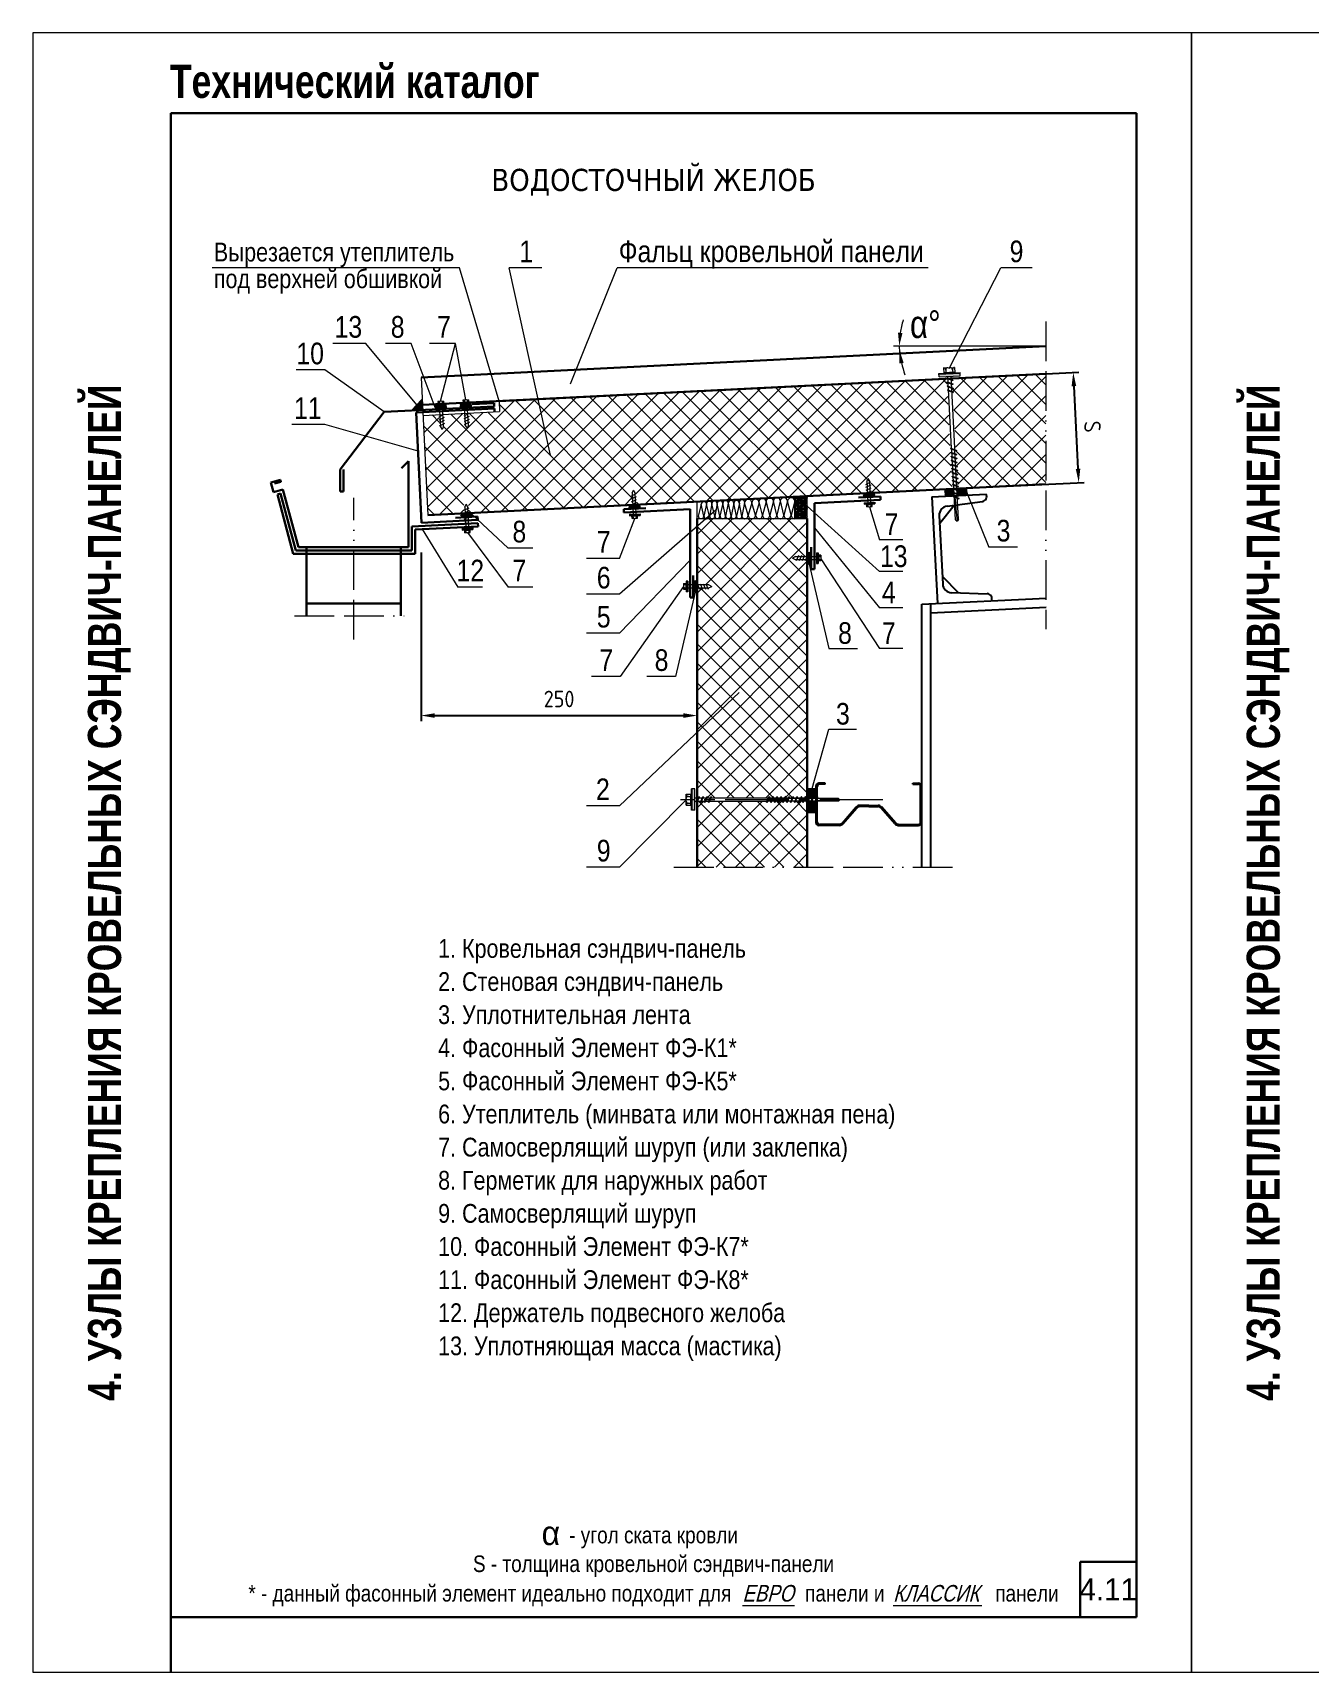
# Model space of a CAD drawing. Extents: x 5821 to 16321, y -13531 to 5774.
# Drawn here: x 5821 to 6978, y -11304 to -9819 of the extents above; entities that cross this region are included whole.
import ezdxf
from ezdxf.enums import TextEntityAlignment as Align

# ---------------------------------------------------------------- set-up
doc = ezdxf.new("R2010")
doc.units = 0
doc.header["$LTSCALE"] = 3
doc.linetypes.add('ACAD_ISO13W100', pattern=[36, 12, -3, 12, -3, 0, -3, 0, -3])
doc.linetypes.add('CENTER2', pattern=[28.575, 19.05, -3.175, 3.175, -3.175])
doc.layers.get('0').update_dxf_attribs({"linetype": 'CONTINUOUS', "lineweight": 30})
doc.layers.get('DEFPOINTS').update_dxf_attribs({"linetype": 'CONTINUOUS'})
for name, color, linetype, lineweight in [('Logo', 1, 'CONTINUOUS', 9), ('new_fill', 8, 'CONTINUOUS', 13), ('RAZMER', 7, 'CONTINUOUS', 9), ('Нащельники', 1, 'CONTINUOUS', 30), ('Саморезы', 7, 'CONTINUOUS', 13)]:
    doc.layers.add(name, color=color, linetype=linetype, lineweight=lineweight)
doc.layers.add('Прогон', color=7, linetype='CONTINUOUS')
doc.styles.add('LOGO', font='HATTEN.TTF')
doc.styles.add('ROMANS', font='romans.shx', dxfattribs={"width": 0.85})
doc.styles.get("Standard").update_dxf_attribs({"font": 'TAHOMA.TTF'})
doc.styles.add('style1', font='ARIALN.TTF')
doc.styles.add('style2', font='impact.TTF')
doc.styles.add('курсив', font='ARIAL.TTF', dxfattribs={"width": 0.8, "oblique": 15})
doc.dimstyles.new('5', dxfattribs={"dimscale": 5, "dimtxt": 3, "dimasz": 2.5, "dimexe": 1, "dimexo": 3, "dimgap": 0, "dimtad": 0, "dimdec": 0, "dimzin": 9, "dimdsep": 46, "dimtxsty": 'ROMANS', "dimblk2": 'OBLIQUE', "dimcen": -3, "dimdle": 1.5, "dimclrd": 256, "dimclre": 256, "dimclrt": 256, "dimadec": 0, "dimazin": 0, "dimtfac": 1, "dimtdec": 0, "dimtofl": 0, "dimtmove": 2, "dimatfit": 3, "dimfxl": 0, "dimtvp": 1, "dimtolj": 1, "dimtzin": 9, "dimarcsym": 0})
pattern_1 = [(0, (-627.4752, -16984.0036), (0, 1.25), []), (60, (-627.4752, -16984.0036), (-1.08253175, 0.625), []), (120, (-627.4752, -16984.0036), (-1.08253175, -0.625), [])]
pattern_2 = [(0, (3888.2201, -13388.3374), (0, 1.25), []), (60, (3888.2201, -13388.3374), (-1.08253175, 0.625), []), (120, (3888.2201, -13388.3374), (-1.08253175, -0.625), [])]
pattern_3 = [(0, (2838.2201, -13398.6371), (0, 1.25), []), (60, (2838.2201, -13398.6371), (-1.08253175, 0.625), []), (120, (2838.2201, -13398.6371), (-1.08253175, -0.625), [])]

# ---------------------------------------------------------------- blocks, each defined once
blk = doc.blocks.new('*D1246')
at = {"layer": 'DEFPOINTS', "color": 0, "transparency": 16777216}
for p in [(6172.9, -10274.5), (6423.1, -10418.7), (6423.1, -10437.2)]:
    blk.add_point(p, dxfattribs=at)
at = {"layer": 'RAZMER', "lineweight": -2, "transparency": 16777216}
for p, q in [((6172.9, -10289.5), (6172.9, -10442.2)), ((6185.4, -10437.2), (6410.6, -10437.2)), ((6423.1, -10433.7), (6423.1, -10442.2))]:
    blk.add_line(p, q, dxfattribs=at)
at = {"layer": 'RAZMER', "transparency": 16777216}
for points in [[(6185.4, -10435.1), (6185.4, -10439.3), (6172.9, -10437.2)], [(6410.6, -10435.1), (6410.6, -10439.3), (6423.1, -10437.2)]]:
    blk.add_solid(points, dxfattribs=at)
at = {"layer": 'RAZMER', "transparency": 16777216, "insert": (6298, -10422.2), "char_height": 15, "attachment_point": 5, "style": 'ROMANS'}
blk.add_mtext('\\A1;250', dxfattribs=at)
blk = doc.blocks.new('_OBLIQUE')
at = {"color": 0, "linetype": 'ByBlock'}
blk.add_line((-0.5, -0.5), (0.5, 0.5), dxfattribs=at)
blk = doc.blocks.new('*D1247')
at = {"layer": 'DEFPOINTS', "color": 0, "transparency": 16777216}
for p in [(6670.7, -10131), (6675.7, -10230.9), (6768.9, -10226.2)]:
    blk.add_point(p, dxfattribs=at)
at = {"layer": 'RAZMER', "lineweight": -2, "transparency": 16777216}
for p, q in [((6685.7, -10130.3), (6768.9, -10126.1)), ((6764.5, -10138.8), (6768.2, -10213.7)), ((6690.7, -10230.1), (6773.9, -10226))]:
    blk.add_line(p, q, dxfattribs=at)
at = {"layer": 'RAZMER', "transparency": 16777216}
for points in [[(6766.6, -10138.7), (6762.4, -10138.9), (6763.9, -10126.4)], [(6770.3, -10213.6), (6766.2, -10213.9), (6768.9, -10226.2)]]:
    blk.add_solid(points, dxfattribs=at)
at = {"layer": 'RAZMER', "transparency": 16777216, "insert": (6781.3, -10175.5), "char_height": 15, "attachment_point": 5, "rotation": 272.8624, "style": 'ROMANS'}
blk.add_mtext('\\A1;S', dxfattribs=at)
blk = doc.blocks.new('Z-профиль')
at = {"layer": 'Прогон'}
for p, q in [((0, -16.4), (0, 16.4)), ((1, -16.1), (1, 16.1)), ((8.2, 19.2), (2.7, 19.2)), ((8.2, 18.2), (3.1, 18.2)), ((8.2, 18.2), (8.2, 19.2)), ((87.6, 19.2), (93, 19.2)), ((87.6, 18.2), (87.6, 19.2)), ((87.6, 18.2), (92.7, 18.2)), ((94.8, -16.1), (94.8, 16.1)), ((95.8, -16.4), (95.8, 16.4)), ((23.6, -17), (36.4, -2.4)), ((24.3, -17.8), (37.1, -3.2)), ((47.9, -1.1), (39.5, -1.1)), ((47.9, -2.1), (39.6, -2.1)), ((47.9, -1.1), (56.3, -1.1)), ((47.9, -2.1), (56.1, -2.1)), ((71.5, -17.8), (58.7, -3.2)), ((72.2, -17), (59.4, -2.4)), ((21.2, -19.2), (2.7, -19.2)), ((21, -18.2), (3.1, -18.2)), ((74.6, -19.2), (93, -19.2)), ((74.7, -18.2), (92.7, -18.2))]:
    blk.add_line(p, q, dxfattribs=at)
for centre, radius, start, end in [((2.7, 16.4), 2.74, 90, 180), ((3.1, 16.1), 2.05, 90, 180), ((92.7, 16.1), 2.05, 0, 90), ((93, 16.4), 2.74, 0, 90), ((39.5, -5.2), 4.1, 90, 138.6522), ((39.6, -5.5), 3.42, 90, 138.6522), ((56.1, -5.5), 3.42, 41.3478, 90), ((56.3, -5.2), 4.1, 41.3478, 90), ((2.7, -16.4), 2.74, 180, 270), ((3.1, -16.1), 2.05, 180, 270), ((21, -14.7), 3.42, 270, 318.6522), ((21.2, -15), 4.1, 270, 318.6522), ((74.6, -15), 4.1, 221.3478, 270), ((74.7, -14.7), 3.42, 221.3478, 270), ((92.7, -16.1), 2.05, 270, 0), ((93, -16.4), 2.74, 270, 0)]:
    blk.add_arc(centre, radius, start, end, dxfattribs=at)
blk = doc.blocks.new('40х80швеллер')
at = {"layer": 'Прогон'}
for p, q in [((0.1, 80.6), (0, 0)), ((0.1, 80.6), (41.2, 80.5)), ((11.2, 73), (38, 75.1)), ((4.9, 66.2), (4.8, 14.4)), ((4.9, 60.5), (16.4, 73.4)), ((4.8, 20.1), (16.3, 7.2)), ((11.1, 7.6), (37.9, 5.4))]:
    blk.add_line(p, q, dxfattribs=at)
for centre, radius, start, end in [((37.5, 79), 3.97, 277.6053, 22.1728), ((11.7, 66.2), 6.84, 94.5185, 179.9185), ((11.6, 14.4), 6.84, 179.9185, 265.3185), ((37.4, 1.5), 3.97, 337.6641, 82.2316)]:
    blk.add_arc(centre, radius, start, end, dxfattribs=at)
blk = doc.blocks.new('саморез4')
at = {"layer": 'new_fill'}
blk.add_hatch(color=254, dxfattribs=at).paths.add_polyline_path([(-2.4, -9.4), (0, -9.4), (0, 9.8), (-2.4, 9.8)])
at = {"layer": 'Саморезы', "ltscale": 150}
for p, q in [((-7.9, 5), (-3.1, 5)), ((-7.9, -5), (-7.9, 5)), ((-5.9, 3.1), (-3.1, 3.1)), ((-3.8, -5), (-3.8, 5)), ((0, 9.8), (-3.1, 9.8)), ((-3.1, -9.4), (-3.1, 9.8)), ((-2.4, -9.4), (-2.4, 9.8)), ((0, -9.4), (0, 9.8)), ((64.9, 1.5), (0, 1.5)), ((1.3, -2.2), (3.4, 2.7)), ((1.9, -2.2), (4, 2.7)), ((3.7, 2.9), (3.4, 2.7)), ((3.7, 2.9), (4, 2.7)), ((4.9, -2.2), (7, 2.7)), ((5.5, -2.2), (7.6, 2.7)), ((7.3, 2.9), (7, 2.7)), ((7.3, 2.9), (7.6, 2.7)), ((8.6, -2.2), (10.7, 2.7)), ((9.2, -2.2), (11.3, 2.7)), ((11, 2.9), (10.7, 2.7)), ((11, 2.9), (11.3, 2.7)), ((12.2, -2.2), (14.3, 2.7)), ((12.8, -2.2), (14.9, 2.7)), ((14.6, 2.9), (14.3, 2.7)), ((14.6, 2.9), (14.9, 2.7)), ((64.9, -2.2), (67, 2.7)), ((65.6, -2.2), (67.7, 2.7)), ((67.3, 2.9), (67, 2.7)), ((130, 1.3), (67.1, 1.3)), ((67.3, 2.9), (67.7, 2.7)), ((68.6, -2.2), (70.7, 2.7)), ((69.2, -2.2), (71.3, 2.7)), ((71, 2.9), (70.7, 2.7)), ((71, 2.9), (71.3, 2.7)), ((72.2, -2.2), (74.3, 2.7)), ((72.8, -2.2), (74.9, 2.7)), ((74.6, 2.9), (74.3, 2.7)), ((74.6, 2.9), (74.9, 2.7)), ((75.8, -2.2), (77.9, 2.7)), ((76.4, -2.2), (78.5, 2.7)), ((78.2, 2.9), (77.9, 2.7)), ((78.2, 2.9), (78.5, 2.7)), ((79.5, -2.2), (81.5, 2.7)), ((80.1, -2.2), (82.2, 2.7)), ((81.9, 2.9), (81.5, 2.7)), ((81.9, 2.9), (82.2, 2.7)), ((83.1, -2.2), (85.2, 2.7)), ((83.7, -2.2), (85.8, 2.7)), ((85.5, 2.9), (85.2, 2.7)), ((85.5, 2.9), (85.8, 2.7)), ((86.7, -2.2), (88.8, 2.7)), ((87.3, -2.2), (89.4, 2.7)), ((89.1, 2.9), (88.8, 2.7)), ((89.1, 2.9), (89.4, 2.7)), ((90.3, -2.2), (92.4, 2.7)), ((90.9, -2.2), (93, 2.7)), ((92.7, 2.9), (92.4, 2.7)), ((92.7, 2.9), (93, 2.7)), ((94, -2.2), (96.1, 2.7)), ((94.6, -2.2), (96.7, 2.7)), ((96.4, 2.9), (96.1, 2.7)), ((96.4, 2.9), (96.7, 2.7)), ((97.6, -2.2), (99.7, 2.7)), ((98.2, -2.2), (100.3, 2.7)), ((100, 2.9), (99.7, 2.7)), ((100, 2.9), (100.3, 2.7)), ((101.2, -2.2), (103.3, 2.7)), ((101.8, -2.2), (103.9, 2.7)), ((103.6, 2.9), (103.3, 2.7)), ((103.6, 2.9), (103.9, 2.7)), ((104.8, -2.2), (106.9, 2.7)), ((105.5, -2.2), (107.6, 2.7)), ((107.2, 2.9), (106.9, 2.7)), ((107.2, 2.9), (107.6, 2.7)), ((108.5, -2.2), (110.6, 2.7)), ((109.1, -2.2), (111.2, 2.7)), ((110.9, 2.9), (110.6, 2.7)), ((110.9, 2.9), (111.2, 2.7)), ((130, 1.3), (131.2, 0)), ((-7.9, -5), (-3.1, -5)), ((-5.9, -3.1), (-3.1, -3.1)), ((0, -9.4), (-3.1, -9.4)), ((64.9, -1.5), (0, -1.5)), ((64.9, -1.5), (0, -1.5)), ((1.6, -2.4), (1.3, -2.2)), ((1.6, -2.4), (1.9, -2.2)), ((5.2, -2.4), (4.9, -2.2)), ((5.2, -2.4), (5.5, -2.2)), ((8.9, -2.4), (8.6, -2.2)), ((8.9, -2.4), (9.2, -2.2)), ((12.5, -2.4), (12.2, -2.2)), ((12.5, -2.4), (12.8, -2.2)), ((65.3, -2.4), (64.9, -2.2)), ((65.3, -2.4), (65.6, -2.2)), ((130, -1.3), (67.1, -1.3)), ((68.9, -2.4), (68.6, -2.2)), ((68.9, -2.4), (69.2, -2.2)), ((72.5, -2.4), (72.2, -2.2)), ((72.5, -2.4), (72.8, -2.2)), ((76.1, -2.4), (75.8, -2.2)), ((76.1, -2.4), (76.4, -2.2)), ((79.8, -2.4), (79.5, -2.2)), ((79.8, -2.4), (80.1, -2.2)), ((83.4, -2.4), (83.1, -2.2)), ((83.4, -2.4), (83.7, -2.2)), ((87, -2.4), (86.7, -2.2)), ((87, -2.4), (87.3, -2.2)), ((90.6, -2.4), (90.3, -2.2)), ((90.6, -2.4), (90.9, -2.2)), ((94.3, -2.4), (94, -2.2)), ((94.3, -2.4), (94.6, -2.2)), ((97.9, -2.4), (97.6, -2.2)), ((97.9, -2.4), (98.2, -2.2)), ((101.5, -2.4), (101.2, -2.2)), ((101.5, -2.4), (101.8, -2.2)), ((105.1, -2.4), (104.8, -2.2)), ((105.1, -2.4), (105.5, -2.2)), ((108.8, -2.4), (108.5, -2.2)), ((108.8, -2.4), (109.1, -2.2)), ((130, -1.3), (131.2, 0))]:
    blk.add_line(p, q, dxfattribs=at)
at = {"layer": 'Саморезы'}
for p, q in [((67.1, 1.3), (64.9, 1.5)), ((67.1, -1.3), (64.9, -1.5))]:
    blk.add_line(p, q, dxfattribs=at)
at = {"layer": 'Саморезы', "ltscale": 150}
for centre, radius, start, end in [((-5.9, 5.1), 2, 182.373, 269.9653), ((-5.9, 1.1), 2, 90.0347, 177.627), ((80.3, 1057.7), 1058.9, 271.592, 272.7554), ((-5.9, -1.1), 2, 182.373, 269.9653), ((-5.9, -5.1), 2, 90.0347, 177.627)]:
    blk.add_arc(centre, radius, start, end, dxfattribs=at)
blk = doc.blocks.new('саморез1')
at = {"layer": 'new_fill'}
blk.add_hatch(color=254, dxfattribs=at).paths.add_polyline_path([(-1.2, -4.8), (0, -4.8), (0, 4.8), (-1.2, 4.8)])
at = {"layer": 'Саморезы', "ltscale": 150}
for p, q in [((-3.9, 2.6), (-1.5, 2.6)), ((-3.9, 2.6), (-3.9, -2.4)), ((-2.9, 1.7), (-1.5, 1.7)), ((-1.9, 2.6), (-1.9, -2.4)), ((0, 4.8), (-1.5, 4.8)), ((-1.5, 4.8), (-1.5, -4.8)), ((-1.2, 4.8), (-1.2, -4.8)), ((0, 4.8), (0, -4.8)), ((19.2, 1.4), (0, 1.4)), ((8.4, 2.4), (10.5, -2.4)), ((11.1, 2.4), (13.2, -2.4)), ((13.8, 2.4), (15.9, -2.4)), ((16.4, 2.4), (18.5, -2.4)), ((19.2, 1.4), (21.8, 0)), ((19.2, -1.4), (21.8, 0)), ((-3.9, -2.4), (-1.5, -2.4)), ((-2.9, -1.4), (-1.5, -1.4)), ((0, -4.8), (-1.5, -4.8)), ((0, -1.4), (19.2, -1.4))]:
    blk.add_line(p, q, dxfattribs=at)
for centre, start, end in [((-2.9, 2.7), 182.373, 269.9653), ((-2.9, 0.7), 90.0347, 177.627), ((-2.9, -0.4), 182.373, 269.9653), ((-2.9, -2.4), 90.0347, 177.627)]:
    blk.add_arc(centre, 1, start, end, dxfattribs=at)

msp = doc.modelspace()

# ---------------------------------------------------------------- hatches: boundary and pattern name
at = {"layer": 'new_fill'}
h = msp.add_hatch(dxfattribs=at)
h.set_pattern_fill('ANSI37', color=256, scale=100, style=0)
h.set_pattern_definition([(45, (-627.475, -16984.004), (-8.838835, 8.838835), []), (135, (-627.475, -16984.004), (-8.838835, -8.838835), [])])
h.paths.add_polyline_path([(6364.27, -10246.46), (6363.73, -10235.66), (6367.92, -10235.45), (6368.47, -10246.25), (6470.22, -10241.16, -0.2090741), (6472.84, -10241.03), (6576.9, -10235.83), (6576.36, -10225.12), (6580.56, -10224.91), (6581.09, -10235.62), (6654.38, -10231.96), (6649.39, -10132.08), (6243.6, -10152.37), (6244.08, -10161.86), (6215.88, -10163.27), (6216.42, -10174.1), (6212.23, -10174.31), (6211.69, -10163.48), (6193.19, -10164.4), (6193.73, -10175.24), (6189.54, -10175.45), (6188.99, -10164.61), (6174.6, -10165.33), (6179.12, -10255.72), (6211.94, -10254.08), (6211.4, -10243.21), (6215.6, -10243), (6216.14, -10253.87)])
h.paths.add_polyline_path([(6659.18, -10231.72), (6739.13, -10227.72), (6739.13, -10127.59), (6654.18, -10131.84)])
h = msp.add_hatch(dxfattribs=at)
h.set_pattern_fill('NET3', color=256, scale=10, style=0)
h.set_pattern_definition(pattern_2)
h.paths.add_polyline_path([(6173.87, -10150.59), (6164.34, -10160.97), (6174.36, -10160.47)])
h = msp.add_hatch(dxfattribs=at)
h.set_pattern_fill('NET3', color=256, scale=10, style=0)
h.set_pattern_definition(pattern_1)
h.paths.add_polyline_path([(6188.58, -10156.25), (6186.92, -10156.33, 0.8037354), (6187.18, -10159.82), (6188.75, -10159.75)])
h.paths.add_polyline_path([(6188.58, -10156.25), (6188.75, -10159.75), (6192.94, -10159.54), (6192.77, -10156.04)])
h.paths.add_polyline_path([(6192.94, -10159.54), (6194.78, -10159.44, 0.8142709), (6194.48, -10155.95), (6192.77, -10156.04)])
h = msp.add_hatch(dxfattribs=at)
h.set_pattern_fill('NET3', color=256, scale=10, style=0)
h.set_pattern_definition(pattern_2)
h.paths.add_polyline_path([(6211.27, -10155.12), (6209.65, -10155.2, 0.7936696), (6209.8, -10158.69), (6211.44, -10158.61)])
h.paths.add_polyline_path([(6211.44, -10158.61), (6215.64, -10158.4), (6215.46, -10154.91), (6211.27, -10155.12)])
h.paths.add_polyline_path([(6215.64, -10158.4), (6217.47, -10158.31, 0.7824442), (6217.29, -10154.81), (6215.46, -10154.91)])
h = msp.add_hatch(dxfattribs=at)
h.set_pattern_fill('NET3', color=256, scale=10, style=0)
h.set_pattern_definition(pattern_3)
h.paths.add_polyline_path([(6667.06, -10231.32), (6658.39, -10231.76), (6658.42, -10232.47), (6659.82, -10232.99), (6660.06, -10233.28), (6659.86, -10233.6), (6658.46, -10233.09), (6658.61, -10236.1), (6660.01, -10236.61), (6660.25, -10236.9), (6660.04, -10237.23), (6658.65, -10236.71), (6658.71, -10237.93), (6667.38, -10237.49)])
h = msp.add_hatch(dxfattribs=at)
h.set_pattern_fill('NET3', color=256, scale=10, style=0)
h.set_pattern_definition(pattern_1)
h.paths.add_polyline_path([(6364.27, -10246.46), (6362.47, -10246.55, 0.782923), (6362.58, -10249.95), (6364.44, -10249.86)])
h.paths.add_polyline_path([(6368.47, -10246.25), (6364.27, -10246.46), (6364.44, -10249.86), (6368.63, -10249.65)])
h.paths.add_polyline_path([(6370.44, -10246.15), (6368.47, -10246.25), (6368.63, -10249.65), (6370.33, -10249.57, 0.7157908)])
h = msp.add_hatch(dxfattribs=at)
h.set_pattern_fill('ESCHER', color=256, scale=5, style=0)
h.set_pattern_definition([(60, (2838.22, -13398.637), (-6, -1e-09), [5.5, -0.5]), (180, (2838.22, -13398.637), (3, -5.1961524), [5.5, -0.5]), (300, (2838.22, -13398.637), (6, -1e-09), [5.5, -0.5]), (60, (2838.72, -13398.637), (-6, -1e-09), [1, -5]), (300, (2838.72, -13398.637), (6, -1e-09), [1, -5]), (60, (2837.97, -13398.204), (-6, -1e-09), [1, -5]), (180, (2837.97, -13398.204), (3, -5.1961524), [1, -5]), (300, (2837.97, -13399.07), (6, -1e-09), [1, -5]), (180, (2837.97, -13399.07), (3, -5.1961524), [1, -5]), (60, (2836.22, -13398.637), (-6, -1e-09), [1, -5]), (300, (2836.22, -13398.637), (6, -1e-09), [1, -5]), (60, (2839.22, -13400.369), (-6, -1e-09), [1, -5]), (180, (2839.22, -13400.369), (3, -5.1961524), [1, -5]), (300, (2839.22, -13396.905), (6, -1e-09), [1, -5]), (180, (2839.22, -13396.905), (3, -5.1961524), [1, -5]), (0, (2839.22, -13397.771), (-3, 5.1961524), [3.5, -2.5]), (0, (2839.22, -13399.503), (-3, 5.1961524), [3.5, -2.5]), (120, (2838.47, -13397.338), (-6, 1e-09), [3.5, -2.5]), (120, (2836.97, -13398.204), (-6, 1e-09), [3.5, -2.5]), (240, (2836.97, -13399.07), (3, -5.1961524), [3.5, -2.5]), (240, (2838.47, -13399.936), (3, -5.1961524), [3.5, -2.5])])
h.paths.add_polyline_path([(6522.88, -10238.53), (6511.64, -10239.09), (6511.64, -10258.85), (6522.88, -10258.85)])
h = msp.add_hatch(dxfattribs=at)
h.set_pattern_fill('NET3', color=256, scale=10, style=0)
h.set_pattern_definition(pattern_1)
h.paths.add_polyline_path([(6576.9, -10235.83), (6575.11, -10235.92, 0.7966935), (6575.32, -10239.41), (6577.07, -10239.33)])
h.paths.add_polyline_path([(6577.07, -10239.33), (6581.27, -10239.12), (6581.09, -10235.62), (6576.9, -10235.83)])
h.paths.add_polyline_path([(6581.09, -10235.62), (6581.27, -10239.12), (6582.96, -10239.03, 0.7824442), (6582.78, -10235.54)])
h = msp.add_hatch(dxfattribs=at)
h.set_pattern_fill('NET3', color=256, scale=10, style=0)
h.set_pattern_definition(pattern_3)
h.paths.add_polyline_path([(6655.76, -10232.1), (6655.26, -10231.91), (6647.56, -10232.3), (6647.89, -10238.48), (6656.08, -10238.07), (6655.95, -10235.72), (6655.04, -10235.39), (6654.8, -10235.09), (6655.01, -10234.77), (6655.92, -10235.11)])
h = msp.add_hatch(dxfattribs=at)
h.set_pattern_fill('NET3', color=256, scale=10, style=0)
h.set_pattern_definition(pattern_1)
h.paths.add_polyline_path([(6211.94, -10254.08), (6210.29, -10254.16, 0.8011778), (6210.58, -10257.69), (6212.12, -10257.62)])
h.paths.add_polyline_path([(6216.32, -10257.41), (6216.14, -10253.87), (6211.94, -10254.08), (6212.12, -10257.62)])
h.paths.add_polyline_path([(6216.32, -10257.41), (6218.15, -10257.31, 0.7732489), (6217.97, -10253.78), (6216.14, -10253.87)])
h = msp.add_hatch(dxfattribs=at)
h.set_pattern_fill('ANSI37', color=256, scale=100, style=0)
h.set_pattern_definition([(45, (2838.22, -13398.637), (-8.838835, 8.838835), []), (135, (2838.22, -13398.637), (-8.838835, -8.838835), [])])
h.paths.add_polyline_path([(6522.88, -10296.06), (6512.16, -10296.06), (6509.63, -10294.66), (6512.16, -10293.26), (6522.51, -10293.26), (6522.88, -10292.4), (6522.88, -10258.85), (6499.33, -10258.85, -0.0656822), (6498.48, -10258.96, -0.0656822), (6497.64, -10258.85), (6492.83, -10258.85, -0.0585471), (6492.07, -10258.96, -0.0585471), (6491.32, -10258.85), (6486.51, -10258.85, -0.0656822), (6485.66, -10258.96, 0.0012871), (6485.68, -10258.96, -0.0012871), (6485.66, -10258.96, -0.0012871), (6485.65, -10258.96, 0.0012871), (6485.66, -10258.96, -0.0656822), (6484.82, -10258.85), (6480.01, -10258.85, -0.0585471), (6479.26, -10258.96, -0.0585471), (6478.5, -10258.85), (6473.69, -10258.85, -0.0727294), (6472.75, -10258.96, -0.0727294), (6471.82, -10258.85), (6467.01, -10258.85, -0.0629966), (6466.2, -10258.96, -0.0724516), (6465.48, -10258.85), (6461.96, -10258.85, -0.0787967), (6461.18, -10258.96, -0.0787967), (6460.41, -10258.85), (6456.89, -10258.85, -0.0661098), (6456.24, -10258.96, -0.0661098), (6455.59, -10258.85), (6452.07, -10258.85, -0.0724516), (6451.35, -10258.96, 0.0039617), (6451.39, -10258.96, -0.0764352), (6450.64, -10258.85), (6447.12, -10258.85, -0.0787967), (6446.34, -10258.96, -0.0787967), (6445.56, -10258.85), (6441.62, -10258.85, -0.040353), (6441.25, -10258.85), (6436.84, -10258.85, -0.0099686), (6436.75, -10258.85), (6432.2, -10258.85, -0.0520645), (6431.72, -10258.86, -0.0312551), (6431.4, -10258.85), (6431.13, -10258.85), (6423.13, -10265.83), (6423.13, -10317.98), (6423.5, -10318.84), (6433.85, -10318.84), (6436.38, -10320.24), (6433.85, -10321.64), (6423.13, -10321.64), (6423.13, -10511.98), (6424.02, -10511.98), (6424.53, -10510.8), (6424.84, -10510.57), (6425.15, -10510.8), (6424.64, -10511.98), (6427.65, -10511.98), (6428.16, -10510.8), (6428.46, -10510.57), (6428.77, -10510.8), (6428.27, -10511.98), (6431.28, -10511.98), (6431.78, -10510.8), (6432.09, -10510.57), (6432.4, -10510.8), (6431.89, -10511.98), (6434.9, -10511.98), (6435.41, -10510.8), (6435.72, -10510.57), (6436.03, -10510.8), (6435.52, -10511.98), (6486.06, -10511.98), (6487.61, -10512.12), (6488.17, -10510.8), (6488.48, -10510.57), (6488.79, -10510.8), (6488.2, -10512.17), (6488.21, -10512.17), (6491.21, -10512.17), (6491.8, -10510.8), (6492.1, -10510.57), (6492.41, -10510.8), (6491.83, -10512.17), (6494.84, -10512.17), (6495.43, -10510.8), (6495.73, -10510.57), (6496.04, -10510.8), (6495.45, -10512.17), (6498.46, -10512.17), (6499.05, -10510.8), (6499.36, -10510.57), (6499.67, -10510.8), (6499.08, -10512.17), (6502.09, -10512.17), (6502.68, -10510.8), (6502.98, -10510.57), (6503.29, -10510.8), (6502.71, -10512.17), (6505.72, -10512.17), (6506.31, -10510.8), (6506.61, -10510.57), (6506.92, -10510.8), (6506.33, -10512.17), (6509.34, -10512.17), (6509.93, -10510.8), (6510.24, -10510.57), (6510.55, -10510.8), (6509.96, -10512.17), (6512.97, -10512.17), (6513.56, -10510.8), (6513.86, -10510.57), (6514.17, -10510.8), (6513.59, -10512.17), (6516.6, -10512.17), (6517.19, -10510.8), (6517.49, -10510.57), (6517.8, -10510.8), (6517.21, -10512.17), (6520.22, -10512.17), (6520.81, -10510.8), (6521.12, -10510.57), (6521.43, -10510.8), (6520.84, -10512.17), (6522.88, -10512.17), (6522.88, -10503.25)])
h.paths.add_polyline_path([(6522.88, -10516.09), (6522.34, -10515.7), (6522.72, -10514.81), (6519.71, -10514.81), (6519.33, -10515.7), (6519.02, -10515.92), (6518.71, -10515.7), (6519.1, -10514.81), (6516.08, -10514.81), (6515.7, -10515.7), (6515.4, -10515.92), (6515.09, -10515.7), (6515.47, -10514.81), (6512.46, -10514.81), (6512.08, -10515.7), (6511.77, -10515.92), (6511.46, -10515.7), (6511.84, -10514.81), (6508.83, -10514.81), (6508.45, -10515.7), (6508.14, -10515.92), (6507.83, -10515.7), (6508.22, -10514.81), (6505.2, -10514.81), (6504.82, -10515.7), (6504.52, -10515.92), (6504.21, -10515.7), (6504.59, -10514.81), (6501.58, -10514.81), (6501.2, -10515.7), (6500.89, -10515.92), (6500.58, -10515.7), (6500.96, -10514.81), (6497.95, -10514.81), (6497.57, -10515.7), (6497.26, -10515.92), (6496.95, -10515.7), (6497.34, -10514.81), (6494.32, -10514.81), (6493.94, -10515.7), (6493.64, -10515.92), (6493.33, -10515.7), (6493.71, -10514.81), (6490.7, -10514.81), (6490.32, -10515.7), (6490.01, -10515.92), (6489.7, -10515.7), (6490.08, -10514.81), (6488.21, -10514.81), (6487.03, -10514.91), (6486.69, -10515.7), (6486.38, -10515.92), (6486.07, -10515.7), (6486.38, -10514.99), (6434.23, -10514.99), (6433.93, -10515.7), (6433.62, -10515.92), (6433.31, -10515.7), (6433.61, -10514.99), (6430.6, -10514.99), (6430.3, -10515.7), (6429.99, -10515.92), (6429.69, -10515.7), (6429.99, -10514.99), (6426.98, -10514.99), (6426.67, -10515.7), (6426.37, -10515.92), (6426.06, -10515.7), (6426.36, -10514.99), (6423.35, -10514.99), (6423.13, -10515.51), (6423.13, -10574.47), (6522.88, -10574.47)])
h = msp.add_hatch(dxfattribs=at)
h.set_pattern_fill('NET3', color=256, scale=10, style=0)
h.set_pattern_definition(pattern_1)
h.paths.add_polyline_path([(6526.38, -10292.4), (6526.38, -10290.89, 0.7824442), (6522.88, -10290.89), (6522.88, -10292.4)])
h.paths.add_polyline_path([(6522.88, -10292.4), (6522.88, -10296.6), (6526.38, -10296.6), (6526.38, -10292.4)])
h.paths.add_polyline_path([(6522.88, -10296.6), (6522.88, -10298.57, 0.7824442), (6526.38, -10298.57), (6526.38, -10296.6)])
h = msp.add_hatch(dxfattribs=at)
h.set_pattern_fill('NET3', color=256, scale=10, style=0)
h.set_pattern_definition(pattern_1)
h.paths.add_polyline_path([(6423.13, -10318.14), (6423.13, -10316.41, 0.7824442), (6419.63, -10316.41), (6419.63, -10318.14)])
h.paths.add_polyline_path([(6419.63, -10318.14), (6419.63, -10322.34), (6423.13, -10322.34), (6423.13, -10318.14)])
h.paths.add_polyline_path([(6419.63, -10322.34), (6419.63, -10324.1, 0.7824442), (6423.13, -10324.1), (6423.13, -10322.34)])
h = msp.add_hatch(dxfattribs=at)
h.set_pattern_fill('NET3', color=256, scale=10, style=0)
h.set_pattern_definition(pattern_3)
h.paths.add_polyline_path([(6530.8, -10503.25), (6522.88, -10503.25), (6522.88, -10512.17), (6523.85, -10512.17), (6524.44, -10510.8), (6524.74, -10510.57), (6525.05, -10510.8), (6524.47, -10512.17), (6527.48, -10512.17), (6528.07, -10510.8), (6528.37, -10510.57), (6528.68, -10510.8), (6528.09, -10512.17), (6530.8, -10512.17)])
h.paths.add_polyline_path([(6530.8, -10514.81), (6530.59, -10514.81), (6530.21, -10515.7), (6529.9, -10515.92), (6529.59, -10515.7), (6529.98, -10514.81), (6526.96, -10514.81), (6526.58, -10515.7), (6526.28, -10515.92), (6525.97, -10515.7), (6526.35, -10514.81), (6523.34, -10514.81), (6522.96, -10515.7), (6522.88, -10515.75), (6522.88, -10525.13), (6530.8, -10525.13)])

# ---------------------------------------------------------------- linework, layer by layer
at = {"color": 1}
for p, q in [((5946.09, -9891.59), (5946.09, -11303.74)), ((5946.09, -9891.59), (6821.09, -9891.59)), ((6821.09, -9891.59), (6821.09, -11253.74)), ((6770.18, -11203.74), (6821.09, -11203.74)), ((6770.18, -11203.74), (6770.18, -11253.74)), ((5946.09, -11253.74), (6821.09, -11253.74))]:
    msp.add_line(p, q, dxfattribs=at)
for p, q in [((6172.88, -10130.88), (6739.13, -10102.56)), ((6174.13, -10155.84), (6739.13, -10127.59)), ((6243.6, -10152.37), (6739.13, -10127.59)), ((6161.5, -10206.65), (6155.14, -10213.02)), ((6161.5, -10206.65), (6161.5, -10284.65)), ((6036.74, -10226.13), (6045.43, -10223.8)), ((6039.07, -10234.82), (6036.74, -10226.13)), ((6040.1, -10227.09), (6045.9, -10225.54)), ((6045.43, -10223.8), (6045.9, -10225.54)), ((6179.12, -10255.72), (6739.13, -10227.72)), ((6179.12, -10255.72), (6739.13, -10227.72)), ((6039.07, -10234.82), (6047.76, -10232.49)), ((6042.74, -10236.94), (6045.64, -10236.17)), ((6057.13, -10290.65), (6042.74, -10236.94)), ((6059.43, -10287.65), (6045.64, -10236.17)), ((6061.74, -10284.65), (6047.76, -10232.49)), ((6423.13, -10258.85), (6423.13, -10574.47)), ((6522.88, -10574.47), (6522.88, -10258.85)), ((6224.5, -10262.98), (6164.5, -10265.98)), ((6164.5, -10265.98), (6164.5, -10287.65)), ((6224.65, -10265.94), (6167.5, -10268.8)), ((6167.5, -10268.8), (6167.5, -10290.65)), ((6224.5, -10262.98), (6224.65, -10265.94)), ((6167.5, -10290.65), (6057.13, -10290.65)), ((6164.5, -10287.65), (6059.43, -10287.65)), ((6161.5, -10284.65), (6061.74, -10284.65)), ((6069.24, -10284.65), (6069.24, -10346.74)), ((6154.74, -10284.65), (6154.74, -10346.74)), ((6154.74, -10335.75), (6069.24, -10335.75))]:
    msp.add_line(p, q)
at = {"layer": 'Logo'}
for p, q in [((6464.07, -11243.31), (6511.31, -11243.31)), ((6600.69, -11243.31), (6681.14, -11243.31))]:
    msp.add_line(p, q, dxfattribs=at)
at = {"layer": 'new_fill'}
for p, q in [((6173.87, -10150.59), (6164.34, -10160.97)), ((6426.79, -10245.76), (6424.02, -10256.46)), ((6429.14, -10256.44), (6426.79, -10245.76)), ((6431.72, -10245.73), (6429.13, -10256.47)), ((6434.25, -10256.45), (6431.72, -10245.73)), ((6436.35, -10245.4), (6434.25, -10256.45)), ((6439.11, -10256.45), (6436.34, -10245.36)), ((6441.37, -10245.36), (6439.11, -10256.45)), ((6443.8, -10256.45), (6441.37, -10245.36)), ((6446.37, -10244.9), (6443.8, -10256.45)), ((6448.88, -10256.45), (6446.37, -10244.9)), ((6451.31, -10244.9), (6448.88, -10256.45)), ((6453.83, -10256.45), (6451.39, -10244.9)), ((6456.34, -10244.9), (6453.83, -10256.45)), ((6458.65, -10256.45), (6456.34, -10244.9)), ((6461.37, -10244.9), (6458.65, -10256.45)), ((6463.72, -10256.45), (6461.21, -10243.89)), ((6466.14, -10244.46), (6463.72, -10256.45)), ((6469.41, -10255.7), (6466.14, -10244.46)), ((6472.68, -10244.46), (6469.41, -10255.7)), ((6476.1, -10255.7), (6472.68, -10244.46)), ((6479.22, -10244.46), (6476.1, -10255.7)), ((6482.41, -10255.7), (6479.15, -10243.74)), ((6485.68, -10243.74), (6482.41, -10255.7)), ((6488.92, -10255.7), (6485.65, -10243.13)), ((6492.18, -10243.13), (6488.92, -10255.7)), ((6495.23, -10255.7), (6492.18, -10243.13)), ((6498.47, -10243.13), (6495.23, -10255.7)), ((6501.73, -10255.7), (6498.48, -10242.8)), ((6505.11, -10243.13), (6501.73, -10255.7)), ((6508.36, -10255.49), (6505.11, -10243.13)), ((6511.64, -10243.13), (6508.37, -10255.7))]:
    msp.add_line(p, q, dxfattribs=at)
for centre, radius, start, end in [((6187.43, -10158.05), 1.79, 106.65043, 261.81072), ((6194.27, -10157.73), 1.79, 286.546, 83.16569), ((6210.13, -10156.93), 1.8, 105.47739, 259.22924), ((6216.95, -10156.58), 1.8, 286.91761, 79.08239), ((6429.26, -10245.76), 2.47, 0.65685, 179.89714), ((6434, -10245.32), 2.35, 358.84409, 192.0379), ((6438.86, -10245.36), 2.51, 0, 180), ((6443.81, -10244.9), 2.51, 0, 180), ((6448.88, -10244.9), 2.51, 0, 180), ((6453.83, -10244.9), 2.51, 0, 180), ((6458.86, -10244.9), 2.51, 0, 180), ((6463.72, -10243.89), 2.51, 0, 180), ((6469.41, -10244.46), 3.27, 0, 180), ((6475.95, -10244.46), 3.27, 0, 180), ((6482.41, -10243.74), 3.27, 0, 180), ((6488.92, -10243.13), 3.27, 0, 180), ((6495.34, -10243.02), 3.16, 358.0104, 181.9896), ((6501.73, -10243.13), 3.27, 0, 180), ((6508.37, -10243.13), 3.27, 0, 180), ((6426.53, -10256.33), 2.51, 180, 270), ((6426.79, -10256.51), 2.35, 265.63883, 1.69576), ((6431.65, -10256.35), 2.51, 180, 270), ((6431.91, -10256.52), 2.35, 265.63883, 1.69576), ((6436.76, -10256.33), 2.51, 180, 270), ((6436.8, -10256.53), 2.32, 268.85772, 2.05045), ((6441.44, -10256.53), 2.33, 178.08739, 274.62161), ((6441.48, -10256.53), 2.32, 273.45732, 1.97721), ((6446.32, -10256.45), 2.51, 180, 270), ((6446.37, -10256.45), 2.51, 270, 0), ((6451.39, -10256.45), 2.51, 180, 270), ((6451.31, -10256.45), 2.51, 270, 0), ((6456.34, -10256.45), 2.51, 180, 270), ((6456.13, -10256.45), 2.51, 270, 0), ((6461.16, -10256.45), 2.51, 180, 270), ((6461.21, -10256.45), 2.51, 270, 0), ((6466.24, -10256.45), 2.51, 180, 270), ((6466.14, -10255.7), 3.27, 270, 0), ((6472.68, -10255.7), 3.27, 180, 270), ((6472.83, -10255.7), 3.27, 270, 0), ((6479.37, -10255.7), 3.27, 180, 270), ((6479.15, -10255.7), 3.27, 270, 0), ((6485.68, -10255.7), 3.27, 180, 270), ((6485.65, -10255.7), 3.27, 270, 0), ((6492.18, -10255.7), 3.27, 180, 270), ((6491.96, -10255.7), 3.27, 270, 0), ((6498.5, -10255.7), 3.27, 180, 270), ((6498.47, -10255.7), 3.27, 270, 0), ((6505, -10255.7), 3.27, 180, 270), ((6505.09, -10255.49), 3.27, 270, 0), ((6511.64, -10255.7), 3.27, 180, 270)]:
    msp.add_arc(centre, radius, start, end, dxfattribs=at)
at = {"layer": 'RAZMER'}
for p, q in [((6207.78, -10031.67), (5983.77, -10031.67)), ((6243.6, -10152.37), (6207.78, -10031.67)), ((6290.15, -10201.43), (6252.63, -10031.67)), ((6282.49, -10031.67), (6252.63, -10031.67)), ((6308.26, -10136.84), (6350.5, -10031.67)), ((6632.51, -10031.67), (6350.5, -10031.67)), ((6651.52, -10122.77), (6698.2, -10031.67)), ((6726.8, -10031.67), (6698.2, -10031.67)), ((6122.81, -10100.05), (6092.95, -10100.05)), ((6169.11, -10155.78), (6122.81, -10100.05)), ((6163.99, -10100.05), (6140.77, -10100.05)), ((6185.65, -10158.17), (6163.99, -10100.05)), ((6204.03, -10100.05), (6180.53, -10100.05)), ((6190.57, -10152.45), (6204.03, -10100.05)), ((6213.35, -10151.31), (6204.03, -10100.05)), ((6739.13, -10102.56), (6601.07, -10102.56)), ((6085.73, -10124.14), (6059.87, -10124.14)), ((6139.37, -10162.21), (6085.73, -10124.14)), ((6172.88, -10130.88), (6179.12, -10255.72)), ((6243.6, -10152.37), (6244.08, -10161.86)), ((6174.61, -10165.33), (6244.08, -10161.86)), ((6085.73, -10173.66), (6055.87, -10173.66)), ((6170.22, -10197.76), (6085.73, -10173.66)), ((6667.06, -10231.32), (6667.38, -10237.49)), ((6423.13, -10258.85), (6423.13, -10243.52)), ((6511.64, -10258.85), (6511.64, -10239.09)), ((6522.88, -10258.85), (6522.88, -10238.53)), ((6647.56, -10232.3), (6647.89, -10238.51)), ((6667.22, -10234.41), (6687.34, -10284.7)), ((6219.18, -10255.2), (6251.96, -10285.5)), ((6440.24, -10250.91), (6352.74, -10327.21)), ((6352.74, -10294.85), (6366.64, -10258.6)), ((6423.13, -10258.85), (6522.88, -10258.85)), ((6522.88, -10247.39), (6588.21, -10306.84)), ((6579.27, -10248.06), (6588.21, -10277.93)), ((6174.06, -10268.47), (6206.31, -10320.8)), ((6215.06, -10271.46), (6251.96, -10320.8)), ((6529.38, -10267.08), (6588.21, -10339.57)), ((6274.21, -10285.5), (6251.96, -10285.5)), ((6609.41, -10277.93), (6588.21, -10277.93)), ((6713.36, -10284.7), (6687.34, -10284.7)), ((6713.36, -10284.7), (6687.34, -10284.7)), ((6352.74, -10294.85), (6322.87, -10294.85)), ((6416.93, -10296.26), (6352.74, -10362.56)), ((6524.63, -10299.94), (6542.51, -10376.42)), ((6535.32, -10295.14), (6588.21, -10376.42)), ((6410.69, -10320.41), (6353.43, -10401.94)), ((6609.41, -10306.84), (6588.21, -10306.84)), ((6228.56, -10320.8), (6206.31, -10320.8)), ((6274.21, -10320.8), (6251.96, -10320.8)), ((6352.74, -10327.21), (6322.87, -10327.21)), ((6421.38, -10325.46), (6403.5, -10401.94)), ((6609.41, -10339.57), (6588.21, -10339.57)), ((6609.41, -10339.57), (6588.21, -10339.57)), ((6352.74, -10362.56), (6322.87, -10362.56)), ((6542.51, -10376.42), (6568.54, -10376.42)), ((6609.41, -10376.42), (6588.21, -10376.42)), ((6353.43, -10401.94), (6327.4, -10401.94)), ((6403.5, -10401.94), (6377.47, -10401.94)), ((6461.27, -10416.36), (6352.74, -10518.92)), ((6527.36, -10503.25), (6542.51, -10449.5)), ((6542.51, -10449.5), (6567.55, -10449.5)), ((6413.25, -10513.49), (6352.74, -10574.47)), ((6352.74, -10518.92), (6322.87, -10518.92)), ((6352.74, -10574.47), (6322.87, -10574.47))]:
    msp.add_line(p, q, dxfattribs=at)
at = {"layer": 'RAZMER', "linetype": 'ACAD_ISO13W100'}
for p, q in [((6739.13, -10080.12), (6739.13, -10358.89)), ((6111.99, -10368.29), (6111.99, -10239.93)), ((6058.28, -10346.74), (6160.42, -10346.74)), ((6402.07, -10574.47), (6657.05, -10574.47))]:
    msp.add_line(p, q, dxfattribs=at)
at = {"layer": 'RAZMER', "linetype": 'CENTER2'}
msp.add_line((6591.45, -10513.49), (6408.14, -10513.49), dxfattribs=at)
at = {"layer": 'RAZMER'}
for points in [[(6871.09, -9818.74), (5821.09, -9818.74), (5821.09, -11303.74), (6871.09, -11303.74)], [(7921.09, -9818.74), (6871.09, -9818.74), (6871.09, -11303.74), (7921.09, -11303.74)], [(6423.13, -10258.85), (6522.88, -10258.85), (6522.88, -10512.17), (6423.13, -10512.17)], [(6522.88, -10503.25), (6530.8, -10503.25), (6530.8, -10525.13), (6522.88, -10525.13)]]:
    msp.add_lwpolyline(points, close=True, dxfattribs=at)
at = {"layer": 'RAZMER', "lineweight": 0}
for centre, radius, start, end in [((6687.75, -10102.56), 81.51, 163.11399, 171.55699), ((6687.75, -10102.56), 81.51, 180, 185), ((6753.21, -10085.83), 148.29, 187.86558, 196.79143)]:
    msp.add_arc(centre, radius, start, end, dxfattribs=at)
at = {"layer": 'RAZMER'}
for centre, radius, start, end in [((6369.8, -10247.84), 1.8, 286.91761, 79.08239), ((6575.62, -10237.64), 1.8, 106.36559, 260.542), ((6582.43, -10237.31), 1.8, 286.91761, 79.08239), ((6210.83, -10255.9), 1.82, 107.2192, 262.02293), ((6217.6, -10255.57), 1.83, 287.57247, 78.42426), ((6362.95, -10248.24), 1.75, 105.61652, 260.38991), ((6524.63, -10291.32), 1.8, 13.91761, 166.08239), ((6524.63, -10298.14), 1.8, 193.91761, 346.08239), ((6421.38, -10316.84), 1.8, 13.91761, 166.08239), ((6421.38, -10323.66), 1.8, 193.91761, 346.08239)]:
    msp.add_arc(centre, radius, start, end, dxfattribs=at)
for points in [[(6605.13, -10090.45), (6609.12, -10090.74), (6606.24, -10102.56)], [(6610.22, -10117.64), (6606.27, -10118.28), (6606.32, -10106.12)]]:
    msp.add_solid(points, dxfattribs=at)
at = {"layer": 'Нащельники'}
for p, q in [((6239.24, -10157.22), (6139.37, -10162.21)), ((6239.1, -10154.22), (6219.12, -10155.22)), ((6239.09, -10154.22), (6239.24, -10157.22)), ((6099.78, -10214.38), (6139.37, -10162.21)), ((6239.33, -10159.09), (6168.46, -10162.64)), ((6168.46, -10162.64), (6173.46, -10262.55)), ((6239.33, -10159.09), (6239.48, -10162.09)), ((6099.78, -10214.37), (6099.78, -10234.37)), ((6102.78, -10214.37), (6102.78, -10234.37)), ((6099.78, -10234.37), (6102.78, -10234.37)), ((6529.38, -10244.71), (6589.31, -10241.72)), ((6529.38, -10244.71), (6529.38, -10304.71)), ((6569.18, -10239.72), (6589.16, -10238.72)), ((6589.16, -10238.72), (6589.31, -10241.72)), ((6224.35, -10260.01), (6173.46, -10262.55)), ((6224.21, -10257.01), (6204.23, -10258.01)), ((6224.2, -10257.01), (6224.35, -10260.01)), ((6356.55, -10250.25), (6376.53, -10249.26)), ((6356.55, -10250.25), (6356.7, -10253.25)), ((6356.7, -10253.25), (6416.63, -10250.25)), ((6416.63, -10250.25), (6416.63, -10330.24)), ((6526.38, -10284.71), (6526.38, -10304.71)), ((6526.38, -10304.71), (6529.38, -10304.71)), ((6419.63, -10310.24), (6419.63, -10330.24)), ((6416.63, -10330.24), (6419.63, -10330.24))]:
    msp.add_line(p, q, dxfattribs=at)
at = {"layer": 'Прогон'}
for p, q in [((6626.56, -10336.18), (6739.24, -10330.76)), ((6626.56, -10574.47), (6626.56, -10336.18)), ((6634.77, -10574.47), (6634.77, -10335.97)), ((6634.77, -10344.18), (6739.24, -10338.97))]:
    msp.add_line(p, q, dxfattribs=at)

# ---------------------------------------------------------------- block references
at = {"layer": 'new_fill', "rotation": 273}
msp.add_blockref('саморез4', (6651.73, -10129.96), dxfattribs=at)
at = {"layer": 'RAZMER'}
for p, rotation in [((6190.81, -10156.38), 273), ((6213.43, -10155.25), 273), ((6579.18, -10244.12), 92.99999999999996), ((6214.97, -10267.52), 92.99999999999996), ((6366.55, -10254.66), 92.99999999999996)]:
    msp.add_blockref('саморез1', p, dxfattribs=dict(at, rotation=rotation))
at = {"layer": 'RAZMER', "xscale": 1.200000000000161, "yscale": 1.200000000000161, "zscale": 1.200000000000161, "rotation": 3.000000000005197}
msp.add_blockref('40х80швеллер', (6640.8, -10335.68), dxfattribs=at)
at = {"layer": 'RAZMER', "xscale": -1}
msp.add_blockref('саморез1', (6531.38, -10294.66), dxfattribs=at)
at = {"layer": 'RAZMER'}
for name, p in [('саморез1', (6414.63, -10320.24)), ('Z-профиль', (6530.8, -10517.59)), ('саморез4', (6421.13, -10513.49))]:
    msp.add_blockref(name, p, dxfattribs=at)

# ---------------------------------------------------------------- texts
msp.add_text('ВОДОСТОЧНЫЙ ЖЕЛОБ', height=20).set_placement((6383.59, -9951.99), align=Align.MIDDLE_CENTER)
at = {"style": 'style1'}
for s, height, p in [('Вырезается утеплитель', 17, (5985.17, -10025.85)), ('1', 19.61, (6261.94, -10026.55)), ('Фальц кровельной панели', 19.6116, (6352.04, -10026.5)), ('9', 19.61, (6706.25, -10026.55)), ('под верхней обшивкой ', 17, (5985.17, -10050.02)), ('13', 19.612, (6094.58, -10094.93)), ('8', 19.61, (6145.48, -10094.93)), ('7', 19.61, (6187.41, -10094.93)), ('10', 19.612, (6059.94, -10119.02)), ('11', 19.612, (6057.81, -10168.53)), ('8', 19.61, (6255.74, -10280.38)), ('7', 19.61, (6592.96, -10273.76)), ('3', 19.61, (6694.47, -10279.52)), ('7', 19.61, (6332.19, -10289.73)), ('13', 19.612, (6588.75, -10302.66)), ('12', 19.612, (6205.05, -10315.68)), ('7', 19.61, (6255.74, -10315.68)), ('6', 19.61, (6332.19, -10322.09)), ('4', 19.61, (6590.52, -10335.4)), ('5', 19.61, (6332.19, -10357.44)), ('8', 19.61, (6550.82, -10372.25)), ('7', 19.61, (6590.52, -10372.25)), ('7', 19.61, (6334.54, -10396.77)), ('8', 19.61, (6384.61, -10396.77)), ('3', 19.61, (6548.92, -10445.38)), ('2', 19.61, (6331.42, -10513.8)), ('9', 19.61, (6332.19, -10569.35)), ('1. Кровельная сэндвич-панель', 17, (6188.42, -10656.62)), ('2. Стеновая сэндвич-панель', 17, (6188.42, -10686.62)), ('3. Уплотнительная лента', 17, (6188.42, -10716.62)), ('4. Фасонный Элемент ФЭ-К1*', 17, (6188.42, -10746.62)), ('5. Фасонный Элемент ФЭ-К5*', 17, (6188.42, -10776.62)), ('6. Утеплитель (минвата или монтажная пена)', 17, (6188.42, -10806.62)), ('7. Самосверлящий шуруп (или заклепка)', 17, (6188.42, -10836.62)), ('8. Герметик для наружных работ', 17, (6188.42, -10866.62)), ('9. Самосверлящий шуруп', 17, (6188.42, -10896.62)), ('10. Фасонный Элемент ФЭ-К7*', 17, (6188.42, -10926.62)), ('11. Фасонный Элемент ФЭ-К8*', 17, (6188.42, -10956.62)), ('12. Держатель подвесного желоба', 17, (6188.42, -10986.62)), ('13. Уплотняющая масса (мастика)', 17, (6188.42, -11016.62))]:
    msp.add_text(s, height=height, dxfattribs=at).set_placement(p)
for s, p in [('- угол ската кровли', (6383.59, -11187)), ('S - толщина кровельной сэндвич-панели', (6383.59, -11213)), ('* - данный фасонный элемент идеально подходит для              панели и                     панели', (6383.59, -11239.74))]:
    msp.add_text(s, height=15, dxfattribs=at).set_placement(p, align=Align.CENTER)
at = {"color": 1, "style": 'курсив', "oblique": 15, "width": 0.8}
for s, p in [('ЕВРО', (6487.41, -11239.74)), ('КЛАССИК', (6639.7, -11239.74))]:
    msp.add_text(s, height=15, dxfattribs=at).set_placement(p, align=Align.CENTER)
at = {"insert": (6290.56, -11177.89), "char_height": 13, "attachment_point": 5, "style": 'style1'}
msp.add_mtext('\\A1;{\\fGreekS|b0|i0|c204|p0;\\H1.667x;a}', dxfattribs=at)
at = {"layer": 'new_fill', "style": 'style2'}
msp.add_text('Технический каталог', height=30, dxfattribs=at).set_placement((5945.3, -9877.69))
for p in [(5886.09, -10597.67), (6936.09, -10597.67)]:
    msp.add_text('4. УЗЛЫ КРЕПЛЕНИЯ КРОВЕЛЬНЫХ СЭНДВИЧ-ПАНЕЛЕЙ', height=30, rotation=90, dxfattribs=at).set_placement(p, align=Align.MIDDLE_CENTER)
at = {"layer": 'new_fill', "style": 'LOGO'}
msp.add_text('4.11', height=20, dxfattribs=at).set_placement((6795.64, -11228.74), align=Align.MIDDLE_CENTER)
at = {"layer": 'RAZMER', "insert": (6629.86, -10082.88), "char_height": 25, "attachment_point": 5, "style": 'ROMANS'}
msp.add_mtext('\\A1;{\\fGreekS|b0|i0|c204|p0;α\\fGreekS|b0|i0|c0|p0;°}', dxfattribs=at)

# ---------------------------------------------------------------- dimensions: what is measured, and where the dimension line sits
at = {"layer": 'RAZMER'}
dim = msp.add_aligned_dim(p1=(6670.74, -10131.01), p2=(6675.73, -10230.89), distance=93.24, text='S', dimstyle='5', dxfattribs=at)
dim.commit()
dim.dimension.update_dxf_attribs({"geometry": '*D1247', "text_midpoint": (6781.34, -10175.55)})
dim = msp.add_linear_dim(base=(6423.13, -10437.23), p1=(6172.88, -10274.47), p2=(6423.13, -10418.74), dimstyle='5', dxfattribs=at)
dim.commit()
dim.dimension.update_dxf_attribs({"geometry": '*D1246', "text_midpoint": (6298.01, -10422.23)})

doc.saveas('drawing.dxf')
